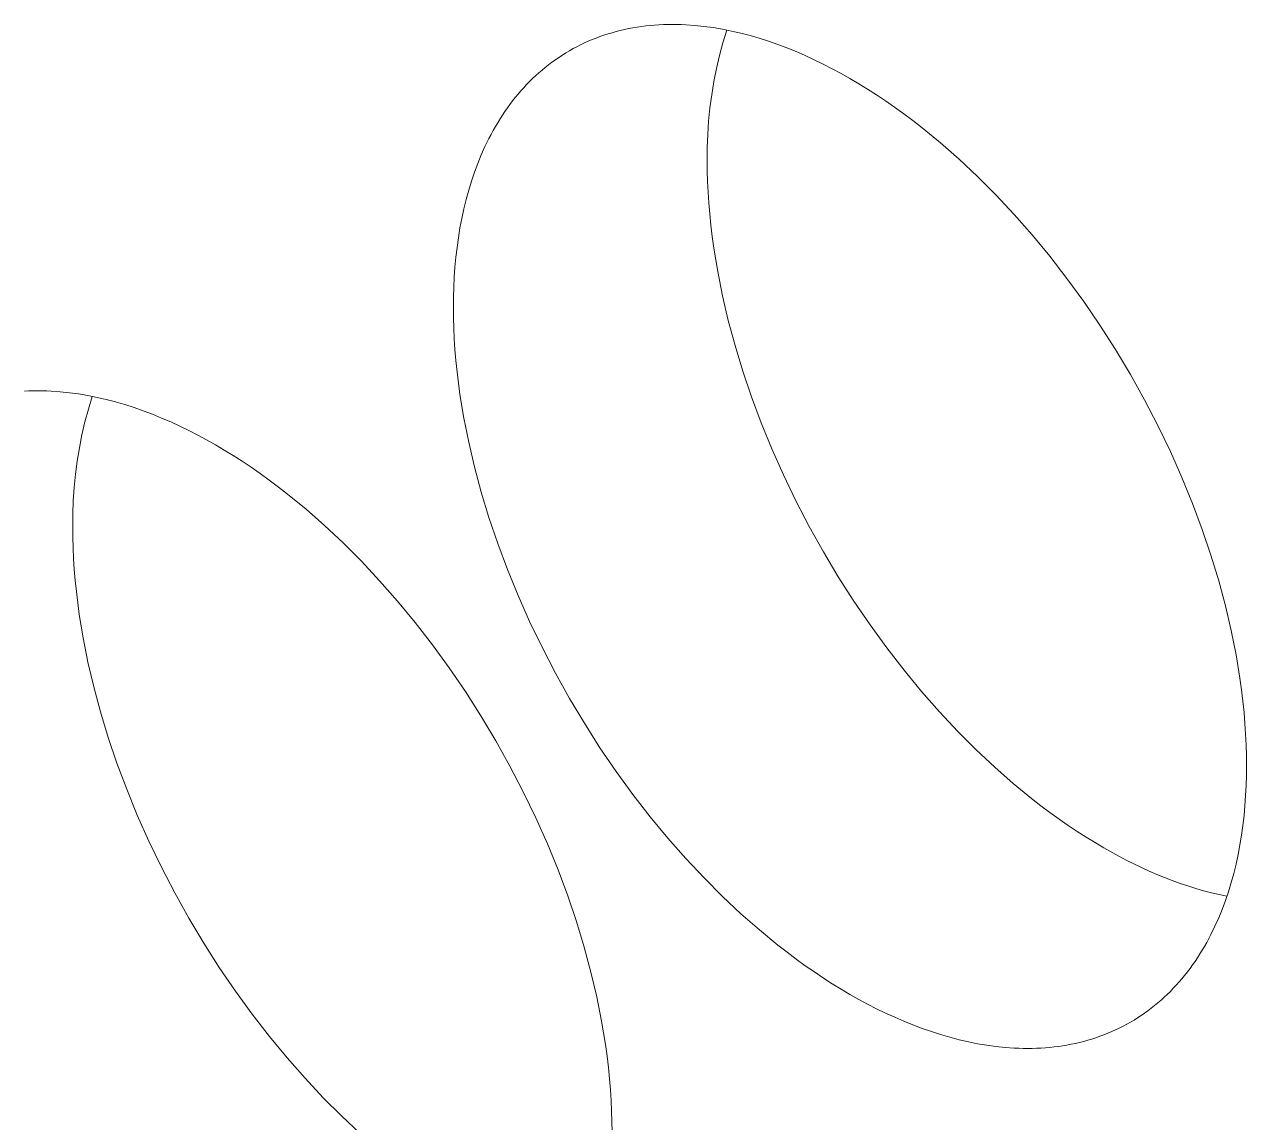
# Model space of a CAD drawing. Header units: inches. Extents: x -6.5 to 91.7, y -2.1 to 67.1.
# Drawn here: x 83.4106 to 83.866, y 65.6074 to 66.0166 of the extents above; entities that cross this region are included whole.
import ezdxf

# ---------------------------------------------------------------- set-up
doc = ezdxf.new("R2010")
doc.units = ezdxf.units.IN
doc.layers.add('ZANO_R', color=7, linetype='Continuous', lineweight=0)

msp = doc.modelspace()

# ---------------------------------------------------------------- linework, layer by layer
at = {"layer": 'ZANO_R'}
for p, q in [((83.6389, 66.01556), (83.6405, 66.01579)), ((83.6405, 66.01579), (83.64211, 66.016)), ((83.64211, 66.016), (83.64374, 66.01617)), ((83.64374, 66.01617), (83.64536, 66.01631)), ((83.64536, 66.01631), (83.647, 66.01642)), ((83.647, 66.01642), (83.64865, 66.0165)), ((83.64865, 66.0165), (83.65031, 66.01654)), ((83.65031, 66.01654), (83.65197, 66.01656)), ((83.65197, 66.01656), (83.65364, 66.01655)), ((83.65364, 66.01655), (83.65532, 66.01651)), ((83.65532, 66.01651), (83.657, 66.01643)), ((83.657, 66.01643), (83.66038, 66.0162)), ((83.66038, 66.0162), (83.66378, 66.01585)), ((83.66378, 66.01585), (83.6672, 66.01538)), ((83.6221, 66.01091), (83.62356, 66.01149)), ((83.62356, 66.01149), (83.62504, 66.01203)), ((83.62504, 66.01203), (83.62652, 66.01255)), ((83.62652, 66.01255), (83.62803, 66.01304)), ((83.62803, 66.01304), (83.62954, 66.01349)), ((83.62954, 66.01349), (83.63107, 66.01392)), ((83.63107, 66.01392), (83.63261, 66.01431)), ((83.63261, 66.01431), (83.63417, 66.01467)), ((83.63417, 66.01467), (83.63574, 66.015)), ((83.63574, 66.015), (83.63731, 66.01529)), ((83.63731, 66.01529), (83.6389, 66.01556)), ((83.6672, 66.01538), (83.67063, 66.0148)), ((83.67063, 66.0148), (83.67407, 66.01411)), ((83.67229, 66.01448), (83.67085, 66.00974)), ((83.67407, 66.01411), (83.67752, 66.01331)), ((83.67752, 66.01331), (83.68097, 66.01241)), ((83.68097, 66.01241), (83.68441, 66.0114)), ((83.68441, 66.0114), (83.68786, 66.0103)), ((83.61234, 66.00598), (83.61368, 66.00677)), ((83.61368, 66.00677), (83.61505, 66.00754)), ((83.61505, 66.00754), (83.61642, 66.00827)), ((83.61642, 66.00827), (83.61782, 66.00898)), ((83.61782, 66.00898), (83.61923, 66.00965)), ((83.61923, 66.00965), (83.62066, 66.01029)), ((83.62066, 66.01029), (83.6221, 66.01091)), ((83.67085, 66.00974), (83.66957, 66.00496)), ((83.68786, 66.0103), (83.69129, 66.0091)), ((83.69129, 66.0091), (83.69472, 66.0078)), ((83.69472, 66.0078), (83.69813, 66.00642)), ((83.6059, 66.00155), (83.60715, 66.00249)), ((83.60715, 66.00249), (83.60842, 66.00341)), ((83.60842, 66.00341), (83.60971, 66.00429)), ((83.60971, 66.00429), (83.61101, 66.00515)), ((83.61101, 66.00515), (83.61234, 66.00598)), ((83.66957, 66.00496), (83.66844, 66.00013)), ((83.69813, 66.00642), (83.70153, 66.00495)), ((83.70153, 66.00495), (83.7049, 66.0034)), ((83.7049, 66.0034), (83.70826, 66.00176)), ((83.60109, 65.99749), (83.60226, 65.99854)), ((83.60226, 65.99854), (83.60345, 65.99957)), ((83.60345, 65.99957), (83.60466, 66.00058)), ((83.60466, 66.00058), (83.6059, 66.00155)), ((83.66844, 66.00013), (83.66747, 65.99528)), ((83.70826, 66.00176), (83.71159, 66.00005)), ((83.71159, 66.00005), (83.7149, 65.99827)), ((83.7149, 65.99827), (83.71818, 65.99642)), ((83.59554, 65.99179), (83.5966, 65.99298)), ((83.5966, 65.99298), (83.59769, 65.99415)), ((83.59769, 65.99415), (83.5988, 65.99529)), ((83.5988, 65.99529), (83.59993, 65.9964)), ((83.59993, 65.9964), (83.60109, 65.99749)), ((83.66747, 65.99528), (83.66666, 65.99039)), ((83.71818, 65.99642), (83.72146, 65.99448)), ((83.72146, 65.99448), (83.72477, 65.99245)), ((83.59246, 65.98806), (83.59347, 65.98933)), ((83.59347, 65.98933), (83.59449, 65.99057)), ((83.59449, 65.99057), (83.59554, 65.99179)), ((83.66666, 65.99039), (83.66601, 65.98548)), ((83.72477, 65.99245), (83.7281, 65.99031)), ((83.7281, 65.99031), (83.73146, 65.98806)), ((83.58867, 65.98274), (83.58959, 65.9841)), ((83.58959, 65.9841), (83.59052, 65.98545)), ((83.59052, 65.98545), (83.59148, 65.98676)), ((83.59148, 65.98676), (83.59246, 65.98806)), ((83.66601, 65.98548), (83.66551, 65.98055)), ((83.73146, 65.98806), (83.73484, 65.98571)), ((83.73484, 65.98571), (83.73824, 65.98326)), ((83.58606, 65.97851), (83.58691, 65.97994)), ((83.58691, 65.97994), (83.58778, 65.98135)), ((83.58778, 65.98135), (83.58867, 65.98274)), ((83.66551, 65.98055), (83.66518, 65.97561)), ((83.73824, 65.98326), (83.74165, 65.98071)), ((83.74165, 65.98071), (83.74507, 65.97804)), ((83.58366, 65.97409), (83.58444, 65.97559)), ((83.58444, 65.97559), (83.58524, 65.97706)), ((83.58524, 65.97706), (83.58606, 65.97851)), ((83.66518, 65.97561), (83.665, 65.97066)), ((83.74507, 65.97804), (83.75195, 65.97241)), ((83.58078, 65.96792), (83.58217, 65.97104)), ((83.58217, 65.97104), (83.58366, 65.97409)), ((83.665, 65.97066), (83.66499, 65.96571)), ((83.75195, 65.97241), (83.75885, 65.96635)), ((83.57947, 65.96473), (83.58078, 65.96792)), ((83.66499, 65.96571), (83.66502, 65.9619)), ((83.75885, 65.96635), (83.76573, 65.95989)), ((83.57714, 65.95814), (83.57826, 65.96147)), ((83.57826, 65.96147), (83.57947, 65.96473)), ((83.66502, 65.9619), (83.66513, 65.95802)), ((83.57611, 65.95476), (83.57714, 65.95814)), ((83.66513, 65.95802), (83.66532, 65.95406)), ((83.76573, 65.95989), (83.77258, 65.95303)), ((83.57516, 65.95132), (83.57611, 65.95476)), ((83.66532, 65.95406), (83.66558, 65.95003)), ((83.77258, 65.95303), (83.77937, 65.94578)), ((83.57355, 65.9443), (83.57431, 65.94783)), ((83.57431, 65.94783), (83.57516, 65.95132)), ((83.66558, 65.95003), (83.66593, 65.94593)), ((83.57287, 65.94073), (83.57355, 65.9443)), ((83.66593, 65.94593), (83.66635, 65.94177)), ((83.77937, 65.94578), (83.78606, 65.93817)), ((83.57228, 65.93711), (83.57287, 65.94073)), ((83.66635, 65.94177), (83.66686, 65.93753)), ((83.57177, 65.93347), (83.57228, 65.93711)), ((83.66686, 65.93753), (83.66745, 65.93324)), ((83.78606, 65.93817), (83.79263, 65.9302)), ((83.571, 65.92609), (83.57134, 65.92979)), ((83.57134, 65.92979), (83.57177, 65.93347)), ((83.66745, 65.93324), (83.6689, 65.92446)), ((83.79263, 65.9302), (83.79905, 65.92191)), ((83.57074, 65.92236), (83.571, 65.92609)), ((83.57055, 65.91862), (83.57074, 65.92236)), ((83.6689, 65.92446), (83.67069, 65.91546)), ((83.79905, 65.92191), (83.8053, 65.91333)), ((83.57044, 65.91487), (83.57055, 65.91862)), ((83.5704, 65.9111), (83.57044, 65.91487)), ((83.57044, 65.90729), (83.5704, 65.9111)), ((83.67069, 65.91546), (83.67285, 65.90627)), ((83.8053, 65.91333), (83.81133, 65.90448)), ((83.57055, 65.90341), (83.57044, 65.90729)), ((83.57074, 65.89945), (83.57055, 65.90341)), ((83.67285, 65.90627), (83.67536, 65.89691)), ((83.81133, 65.90448), (83.81714, 65.89539)), ((83.571, 65.89542), (83.57074, 65.89945)), ((83.57135, 65.89132), (83.571, 65.89542)), ((83.67536, 65.89691), (83.67825, 65.88741)), ((83.81714, 65.89539), (83.82268, 65.88611)), ((83.57177, 65.88715), (83.57135, 65.89132)), ((83.57228, 65.88292), (83.57177, 65.88715)), ((83.67825, 65.88741), (83.6815, 65.8778)), ((83.82268, 65.88611), (83.82795, 65.87666)), ((83.41056, 65.87991), (83.4122, 65.87998)), ((83.4122, 65.87998), (83.41386, 65.88003)), ((83.41386, 65.88003), (83.41552, 65.88005)), ((83.41552, 65.88005), (83.41719, 65.88004)), ((83.41719, 65.88004), (83.41887, 65.87999)), ((83.41887, 65.87999), (83.42055, 65.87992)), ((83.42055, 65.87992), (83.42394, 65.87969)), ((83.42394, 65.87969), (83.42734, 65.87933)), ((83.42734, 65.87933), (83.43076, 65.87887)), ((83.57287, 65.87862), (83.57228, 65.88292)), ((83.43076, 65.87887), (83.43419, 65.87829)), ((83.43419, 65.87829), (83.43763, 65.8776)), ((83.43584, 65.87797), (83.43441, 65.87323)), ((83.43763, 65.8776), (83.44107, 65.8768)), ((83.44107, 65.8768), (83.44452, 65.87589)), ((83.44452, 65.87589), (83.44797, 65.87489)), ((83.44797, 65.87489), (83.45141, 65.87378)), ((83.57431, 65.86985), (83.57287, 65.87862)), ((83.6815, 65.8778), (83.68511, 65.86813)), ((83.82795, 65.87666), (83.83292, 65.86709)), ((83.43441, 65.87323), (83.43312, 65.86844)), ((83.45141, 65.87378), (83.45484, 65.87258)), ((83.45484, 65.87258), (83.45827, 65.87129)), ((83.45827, 65.87129), (83.46168, 65.86991)), ((83.43312, 65.86844), (83.432, 65.86362)), ((83.46168, 65.86991), (83.46508, 65.86844)), ((83.46508, 65.86844), (83.46846, 65.86688)), ((83.46846, 65.86688), (83.47181, 65.86525)), ((83.57611, 65.86085), (83.57431, 65.86985)), ((83.68511, 65.86813), (83.68908, 65.85842)), ((83.83292, 65.86709), (83.83757, 65.85744)), ((83.432, 65.86362), (83.43103, 65.85876)), ((83.47181, 65.86525), (83.47515, 65.86354)), ((83.47515, 65.86354), (83.47846, 65.86176)), ((83.47846, 65.86176), (83.48174, 65.85991)), ((83.43103, 65.85876), (83.43021, 65.85388)), ((83.48174, 65.85991), (83.48502, 65.85797)), ((83.48502, 65.85797), (83.48832, 65.85593)), ((83.57826, 65.85166), (83.57611, 65.86085)), ((83.68908, 65.85842), (83.69339, 65.84873)), ((83.83757, 65.85744), (83.84188, 65.84774)), ((83.43021, 65.85388), (83.42956, 65.84897)), ((83.48832, 65.85593), (83.49166, 65.85379)), ((83.49166, 65.85379), (83.49502, 65.85155)), ((83.42956, 65.84897), (83.42907, 65.84404)), ((83.49502, 65.85155), (83.49839, 65.8492)), ((83.49839, 65.8492), (83.50179, 65.84675)), ((83.58078, 65.8423), (83.57826, 65.85166)), ((83.69339, 65.84873), (83.69804, 65.83907)), ((83.84188, 65.84774), (83.84585, 65.83803)), ((83.42907, 65.84404), (83.42873, 65.8391)), ((83.50179, 65.84675), (83.5052, 65.84419)), ((83.5052, 65.84419), (83.50863, 65.84153)), ((83.42873, 65.8391), (83.42855, 65.83415)), ((83.50863, 65.84153), (83.51551, 65.8359)), ((83.58367, 65.8328), (83.58078, 65.8423)), ((83.69804, 65.83907), (83.70301, 65.8295)), ((83.42855, 65.83415), (83.42854, 65.8292)), ((83.51551, 65.8359), (83.5224, 65.82984)), ((83.84585, 65.83803), (83.84946, 65.82836)), ((83.42854, 65.8292), (83.42858, 65.82539)), ((83.5224, 65.82984), (83.52929, 65.82338)), ((83.58692, 65.82319), (83.58367, 65.8328)), ((83.70301, 65.8295), (83.70828, 65.82006)), ((83.42858, 65.82539), (83.42869, 65.82151)), ((83.84946, 65.82836), (83.85271, 65.81876)), ((83.42869, 65.82151), (83.42887, 65.81755)), ((83.52929, 65.82338), (83.53614, 65.81652)), ((83.59053, 65.81352), (83.58692, 65.82319)), ((83.70828, 65.82006), (83.71382, 65.81077)), ((83.42887, 65.81755), (83.42914, 65.81352)), ((83.53614, 65.81652), (83.54292, 65.80927)), ((83.85271, 65.81876), (83.8556, 65.80926)), ((83.42914, 65.81352), (83.42948, 65.80942)), ((83.5945, 65.80381), (83.59053, 65.81352)), ((83.42948, 65.80942), (83.42991, 65.80525)), ((83.54292, 65.80927), (83.54961, 65.80165)), ((83.71382, 65.81077), (83.71963, 65.80169)), ((83.8556, 65.80926), (83.85811, 65.79989)), ((83.42991, 65.80525), (83.43042, 65.80102)), ((83.59881, 65.79411), (83.5945, 65.80381)), ((83.43042, 65.80102), (83.43101, 65.79672)), ((83.54961, 65.80165), (83.55619, 65.79369)), ((83.71963, 65.80169), (83.72566, 65.79283)), ((83.85811, 65.79989), (83.86027, 65.7907)), ((83.43101, 65.79672), (83.43245, 65.78795)), ((83.55619, 65.79369), (83.56261, 65.7854)), ((83.60346, 65.78446), (83.59881, 65.79411)), ((83.72566, 65.79283), (83.73191, 65.78425)), ((83.86027, 65.7907), (83.86206, 65.7817)), ((83.43245, 65.78795), (83.43425, 65.77895)), ((83.56261, 65.7854), (83.56885, 65.77682)), ((83.60843, 65.77489), (83.60346, 65.78446)), ((83.73191, 65.78425), (83.73833, 65.77596)), ((83.43425, 65.77895), (83.4364, 65.76976)), ((83.86206, 65.7817), (83.86351, 65.77293)), ((83.56885, 65.77682), (83.57489, 65.76796)), ((83.61369, 65.76544), (83.60843, 65.77489)), ((83.73833, 65.77596), (83.7449, 65.768)), ((83.86351, 65.77293), (83.8641, 65.76863)), ((83.4364, 65.76976), (83.43892, 65.76039)), ((83.57489, 65.76796), (83.58069, 65.75888)), ((83.61924, 65.75616), (83.61369, 65.76544)), ((83.7449, 65.768), (83.75159, 65.76038)), ((83.8641, 65.76863), (83.86461, 65.7644)), ((83.86461, 65.7644), (83.86503, 65.76023)), ((83.43892, 65.76039), (83.4418, 65.75089)), ((83.58069, 65.75888), (83.58624, 65.74959)), ((83.62504, 65.74707), (83.61924, 65.75616)), ((83.75159, 65.76038), (83.75838, 65.75313)), ((83.86503, 65.76023), (83.86538, 65.75613)), ((83.75838, 65.75313), (83.76523, 65.74627)), ((83.86538, 65.75613), (83.86564, 65.7521)), ((83.86564, 65.7521), (83.86583, 65.74814)), ((83.4418, 65.75089), (83.44505, 65.74129)), ((83.58624, 65.74959), (83.5915, 65.74015)), ((83.63108, 65.73822), (83.62504, 65.74707)), ((83.86583, 65.74814), (83.86594, 65.74426)), ((83.76523, 65.74627), (83.77211, 65.73981)), ((83.86594, 65.74426), (83.86597, 65.74045)), ((83.44505, 65.74129), (83.44866, 65.73162)), ((83.5915, 65.74015), (83.59647, 65.73058)), ((83.63732, 65.72964), (83.63108, 65.73822)), ((83.77211, 65.73981), (83.77901, 65.73375)), ((83.86597, 65.74045), (83.86594, 65.73669)), ((83.77901, 65.73375), (83.78589, 65.72812)), ((83.86594, 65.73669), (83.86583, 65.73293)), ((83.44866, 65.73162), (83.45263, 65.72191)), ((83.59647, 65.73058), (83.60112, 65.72092)), ((83.64375, 65.72135), (83.63732, 65.72964)), ((83.86564, 65.72919), (83.86538, 65.72546)), ((83.86583, 65.73293), (83.86564, 65.72919)), ((83.78589, 65.72812), (83.78931, 65.72546)), ((83.78931, 65.72546), (83.79272, 65.7229)), ((83.86538, 65.72546), (83.86503, 65.72176)), ((83.45263, 65.72191), (83.45695, 65.71221)), ((83.60112, 65.72092), (83.60543, 65.71123)), ((83.65032, 65.71338), (83.64375, 65.72135)), ((83.79272, 65.7229), (83.79612, 65.72045)), ((83.79612, 65.72045), (83.7995, 65.7181)), ((83.86503, 65.72176), (83.86461, 65.71809)), ((83.7995, 65.7181), (83.80285, 65.71586)), ((83.80285, 65.71586), (83.80619, 65.71372)), ((83.86461, 65.71809), (83.8641, 65.71444)), ((83.45695, 65.71221), (83.46159, 65.70256)), ((83.60543, 65.71123), (83.6094, 65.70152)), ((83.65701, 65.70577), (83.65032, 65.71338)), ((83.80619, 65.71372), (83.8095, 65.71168)), ((83.8095, 65.71168), (83.81278, 65.70974)), ((83.86351, 65.71083), (83.86283, 65.70725)), ((83.8641, 65.71444), (83.86351, 65.71083)), ((83.81278, 65.70974), (83.81834, 65.70665)), ((83.81834, 65.70665), (83.82114, 65.70519)), ((83.86283, 65.70725), (83.86206, 65.70372)), ((83.46159, 65.70256), (83.46656, 65.69299)), ((83.6094, 65.70152), (83.61301, 65.69185)), ((83.6638, 65.69852), (83.65701, 65.70577)), ((83.82114, 65.70519), (83.82397, 65.70377)), ((83.82397, 65.70377), (83.82681, 65.70241)), ((83.82681, 65.70241), (83.82967, 65.70111)), ((83.86206, 65.70372), (83.86121, 65.70023)), ((83.67064, 65.69166), (83.6638, 65.69852)), ((83.82967, 65.70111), (83.83254, 65.69987)), ((83.83254, 65.69987), (83.83542, 65.69868)), ((83.83542, 65.69868), (83.83831, 65.69757)), ((83.83831, 65.69757), (83.84121, 65.69652)), ((83.86121, 65.70023), (83.86027, 65.69679)), ((83.46656, 65.69299), (83.47183, 65.68354)), ((83.84121, 65.69652), (83.84411, 65.69553)), ((83.84411, 65.69553), (83.84702, 65.69462)), ((83.84702, 65.69462), (83.84994, 65.69377)), ((83.84994, 65.69377), (83.85285, 65.693)), ((83.85285, 65.693), (83.85576, 65.6923)), ((83.85924, 65.69341), (83.85812, 65.69008)), ((83.86027, 65.69679), (83.85924, 65.69341)), ((83.61301, 65.69185), (83.61626, 65.68224)), ((83.67753, 65.6852), (83.67064, 65.69166)), ((83.85576, 65.6923), (83.85867, 65.69168)), ((83.85812, 65.69008), (83.8569, 65.68682)), ((83.47183, 65.68354), (83.47738, 65.67426)), ((83.68442, 65.67914), (83.67753, 65.6852)), ((83.8556, 65.68363), (83.8542, 65.68051)), ((83.8569, 65.68682), (83.8556, 65.68363)), ((83.61626, 65.68224), (83.61915, 65.67274)), ((83.6913, 65.67351), (83.68442, 65.67914)), ((83.8542, 65.68051), (83.85272, 65.67746)), ((83.47738, 65.67426), (83.48318, 65.66517)), ((83.85114, 65.67449), (83.85031, 65.67304)), ((83.85194, 65.67597), (83.85114, 65.67449)), ((83.85272, 65.67746), (83.85194, 65.67597)), ((83.61915, 65.67274), (83.62167, 65.66338)), ((83.69473, 65.67084), (83.6913, 65.67351)), ((83.69814, 65.66829), (83.69473, 65.67084)), ((83.8486, 65.6702), (83.84771, 65.66881)), ((83.84947, 65.67161), (83.8486, 65.6702)), ((83.85031, 65.67304), (83.84947, 65.67161)), ((83.48318, 65.66517), (83.48922, 65.65632)), ((83.70154, 65.66584), (83.69814, 65.66829)), ((83.70492, 65.66349), (83.70154, 65.66584)), ((83.84585, 65.66611), (83.8449, 65.66479)), ((83.84679, 65.66745), (83.84585, 65.66611)), ((83.84771, 65.66881), (83.84679, 65.66745)), ((83.62167, 65.66338), (83.62382, 65.65419)), ((83.70827, 65.66124), (83.70492, 65.66349)), ((83.71161, 65.6591), (83.70827, 65.66124)), ((83.84189, 65.66098), (83.84084, 65.65976)), ((83.84291, 65.66223), (83.84189, 65.66098)), ((83.84391, 65.66349), (83.84291, 65.66223)), ((83.8449, 65.66479), (83.84391, 65.66349)), ((83.48922, 65.65632), (83.49546, 65.64774)), ((83.71491, 65.65707), (83.71161, 65.6591)), ((83.71819, 65.65513), (83.71491, 65.65707)), ((83.83757, 65.65626), (83.83644, 65.65515)), ((83.83868, 65.6574), (83.83757, 65.65626)), ((83.83977, 65.65857), (83.83868, 65.6574)), ((83.84084, 65.65976), (83.83977, 65.65857)), ((83.62382, 65.65419), (83.62562, 65.64519)), ((83.72147, 65.65328), (83.71819, 65.65513)), ((83.72478, 65.6515), (83.72147, 65.65328)), ((83.72812, 65.64979), (83.72478, 65.6515)), ((83.83293, 65.65198), (83.83171, 65.65098)), ((83.83412, 65.65301), (83.83293, 65.65198)), ((83.83529, 65.65407), (83.83412, 65.65301)), ((83.83644, 65.65515), (83.83529, 65.65407)), ((83.49546, 65.64774), (83.50188, 65.63945)), ((83.73147, 65.64816), (83.72812, 65.64979)), ((83.73485, 65.6466), (83.73147, 65.64816)), ((83.82667, 65.64726), (83.82536, 65.6464)), ((83.82796, 65.64814), (83.82667, 65.64726)), ((83.82923, 65.64906), (83.82796, 65.64814)), ((83.83048, 65.65), (83.82923, 65.64906)), ((83.83171, 65.65098), (83.83048, 65.65)), ((83.62562, 65.64519), (83.62706, 65.63641)), ((83.73825, 65.64513), (83.73485, 65.6466)), ((83.74166, 65.64375), (83.73825, 65.64513)), ((83.74509, 65.64245), (83.74166, 65.64375)), ((83.74852, 65.64125), (83.74509, 65.64245)), ((83.81856, 65.64257), (83.81715, 65.6419)), ((83.81995, 65.64328), (83.81856, 65.64257)), ((83.82133, 65.64401), (83.81995, 65.64328)), ((83.82269, 65.64478), (83.82133, 65.64401)), ((83.82404, 65.64557), (83.82269, 65.64478)), ((83.82536, 65.6464), (83.82404, 65.64557)), ((83.50188, 65.63945), (83.50845, 65.63148)), ((83.75196, 65.64015), (83.74852, 65.64125)), ((83.75541, 65.63914), (83.75196, 65.64015)), ((83.75886, 65.63824), (83.75541, 65.63914)), ((83.7623, 65.63744), (83.75886, 65.63824)), ((83.80683, 65.63806), (83.80531, 65.63763)), ((83.80835, 65.63851), (83.80683, 65.63806)), ((83.80985, 65.639), (83.80835, 65.63851)), ((83.81134, 65.63952), (83.80985, 65.639)), ((83.81282, 65.64007), (83.81134, 65.63952)), ((83.81427, 65.64065), (83.81282, 65.64007)), ((83.81572, 65.64126), (83.81427, 65.64065)), ((83.81715, 65.6419), (83.81572, 65.64126)), ((83.62706, 65.63641), (83.62765, 65.63212)), ((83.76574, 65.63675), (83.7623, 65.63744)), ((83.76917, 65.63617), (83.76574, 65.63675)), ((83.77259, 65.63571), (83.76917, 65.63617)), ((83.776, 65.63535), (83.77259, 65.63571)), ((83.77938, 65.63512), (83.776, 65.63535)), ((83.78106, 65.63505), (83.77938, 65.63512)), ((83.78274, 65.635), (83.78106, 65.63505)), ((83.78441, 65.63499), (83.78274, 65.635)), ((83.78607, 65.63501), (83.78441, 65.63499)), ((83.78773, 65.63505), (83.78607, 65.63501)), ((83.78937, 65.63513), (83.78773, 65.63505)), ((83.79101, 65.63524), (83.78937, 65.63513)), ((83.79264, 65.63538), (83.79101, 65.63524)), ((83.79426, 65.63555), (83.79264, 65.63538)), ((83.79587, 65.63576), (83.79426, 65.63555)), ((83.79747, 65.63599), (83.79587, 65.63576)), ((83.79906, 65.63626), (83.79747, 65.63599)), ((83.80064, 65.63655), (83.79906, 65.63626)), ((83.80221, 65.63688), (83.80064, 65.63655)), ((83.80376, 65.63724), (83.80221, 65.63688)), ((83.80531, 65.63763), (83.80376, 65.63724)), ((83.50845, 65.63148), (83.51515, 65.62387)), ((83.62765, 65.63212), (83.62816, 65.62788)), ((83.62816, 65.62788), (83.62858, 65.62372)), ((83.51515, 65.62387), (83.52193, 65.61662)), ((83.62858, 65.62372), (83.62893, 65.61962)), ((83.62893, 65.61962), (83.62919, 65.61559)), ((83.52193, 65.61662), (83.52878, 65.60976)), ((83.62919, 65.61559), (83.62938, 65.61163)), ((83.62938, 65.61163), (83.62949, 65.60775)), ((83.52878, 65.60976), (83.53567, 65.6033)), ((83.62949, 65.60775), (83.62953, 65.60394))]:
    msp.add_line(p, q, dxfattribs=at)

doc.saveas('drawing.dxf')
